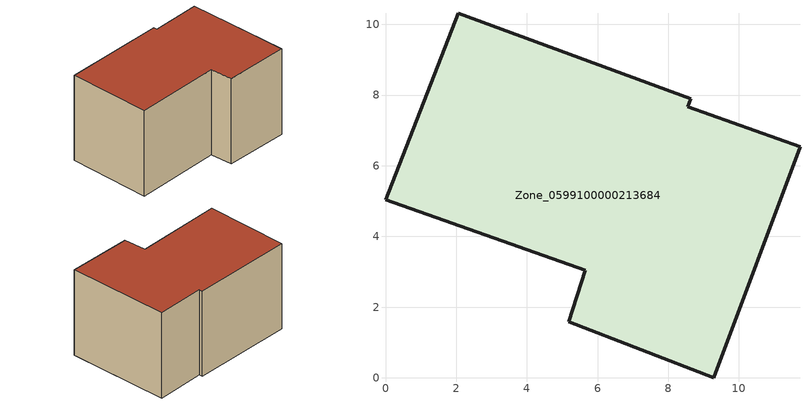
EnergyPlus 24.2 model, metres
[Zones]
Zone_0599100000213684
 floor ground (C_G): 5.18,1.58 5.65,3.04 0,5.04 2.06,10.32 8.63,7.9 8.55,7.67 11.73,6.53 9.29,0 z0
 wall outside (C_F): 5.65,3.04 5.18,1.58 9.29,0 11.73,6.53 8.55,7.67 8.63,7.9 2.06,10.32 0,5.04 5.65,3.04 z0:6
 roof outside (C_R): 11.73,6.53 8.55,7.67 8.63,7.9 2.06,10.32 0,5.04 5.65,3.04 5.18,1.58 9.29,0 z6
[BUILDING]
Pand.0599100000213684: North Axis=0; Terrain=City; Loads Convergence Tolerance Value=0.04; Temperature Convergence Tolerance Value=0.4; Solar Distribution=FullExterior; Maximum Number of Warmup Days=25; Minimum Number of Warmup Days=1
[Site:Location]
Rotterdam.The.Hague.AP_ZH_NLD Design_Conditions: Latitude=51.96; Longitude=4.45; Time Zone=1; Elevation=-4.5
[SITE:GROUNDTEMPERATURE:BUILDINGSURFACE]
18, 18, 18, 18, 18, 18, 18, 18, 18, 18, 18, 18
[MATERIAL] Thermal Absorptance=0.9; Solar Absorptance=0.7; Visible Absorptance=0.7
Name | Roughness | Thickness | Conductivity | Density | Specific Heat
G.TC.1946 | MediumSmooth | 0.15 | 1 | 540 | 1210
F.TC.1946 | Rough | 0.3 | 0.857143 | 1920 | 840
R.TC.1946 | MediumRough | 0.2 | 0.909091 | 1500 | 1000
[CONSTRUCTION]
C_G: G.TC.1946
C_F: F.TC.1946
C_R: R.TC.1946
[ZONE]
Zone_0599100000213684: Type=1; Multiplier=1; Ceiling Height=Autocalculate; Volume=Autocalculate; Floor Area=autocalculate; Part of Total Floor Area=Yes
[ZONEINFILTRATION:DESIGNFLOWRATE]
Infil_Zone_0599100000213684: Zone or ZoneList or Space or SpaceList=Zone_0599100000213684; Schedule=AlwaysOn; Design Flow Rate Calculation Method=Flow/Area; Flow Rate per Floor Area=0.003; Constant Term Coefficient=1; Temperature Term Coefficient=0; Velocity Term Coefficient=0; Velocity Squared Term Coefficient=0
[HVACTEMPLATE:ZONE:IDEALLOADSAIRSYSTEM]
Zone_0599100000213684: Maximum Heating Supply Air Temperature=50; Minimum Cooling Supply Air Temperature=13; Maximum Heating Supply Air Humidity Ratio=0.0156; Minimum Cooling Supply Air Humidity Ratio=0.0077; Heating Limit=NoLimit; Cooling Limit=NoLimit; Dehumidification Control Type=ConstantSensibleHeatRatio; Cooling Sensible Heat Ratio=0.7; Dehumidification Setpoint=60; Humidification Control Type=None; Humidification Setpoint=30; Outdoor Air Method=None; Outdoor Air Flow Rate per Person=0.00944; Outdoor Air Flow Rate per Zone Floor Area=0; Outdoor Air Flow Rate per Zone=0; Demand Controlled Ventilation Type=None; Outdoor Air Economizer Type=NoEconomizer; Heat Recovery Type=None; Sensible Heat Recovery Effectiveness=0.7; Latent Heat Recovery Effectiveness=0.65
[ZONECONTROL:THERMOSTAT]
ThermostatControl_Zone_0599100000213684: Zone or ZoneList=Zone_0599100000213684; Control Type Schedule=DualSetpointControlType; Control 1=Thermostat_Zone_0599100000213684; Temperature Difference Between Cutout And Setpoint=0
[THERMOSTATSETPOINT:DUALSETPOINT]
Thermostat_Zone_0599100000213684: Heating Setpoint Temperature Schedule=HeatingSetpoint_Zone_0599100000213684; Cooling Setpoint Temperature Schedule=CoolingSetpoint_Zone_0599100000213684
[SCHEDULE:COMPACT]
HeatingSetpoint_Zone_0599100000213684: Through: 12/31, For: AllDays, Until: 24:00, 21
CoolingSetpoint_Zone_0599100000213684: Through: 12/31, For: AllDays, Until: 24:00, 24
DualSetpointControlType: Through: 12/31, For: AllDays, Until: 24:00, 4
AlwaysOn: Through: 12/31, For: AllDays, Until: 24:00, 1
